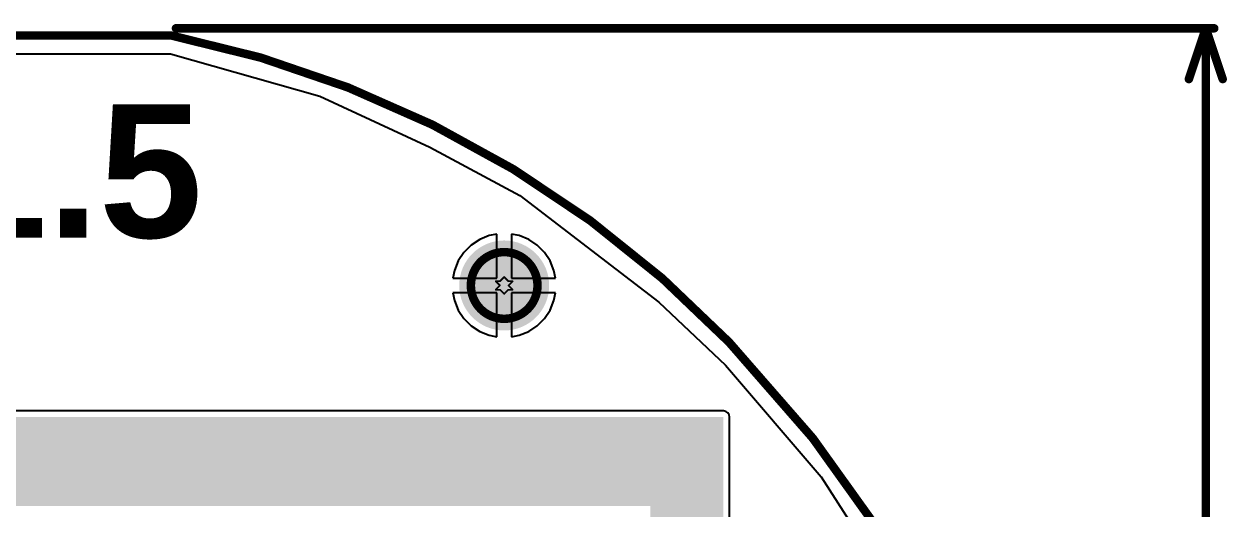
# Model space of a CAD drawing. Header units: inches. Extents: x -5 to 433, y -20 to 71.
# Drawn here: x 55.59 to 91.69, y 56.3 to 70.84 of the extents above; entities that cross this region are included whole.
import ezdxf

# ---------------------------------------------------------------- set-up
doc = ezdxf.new("R2010")
doc.units = ezdxf.units.IN
for name, color, linetype in [('Board Outline', 216, 'Continuous'), ('Bottom Layer', 5, 'Continuous'), ('Bottom Solder', 6, 'Continuous'), ('Deimensions', 6, 'Continuous'), ('Drill Drawing', 1, 'Continuous'), ('Multi-Layer', 9, 'Continuous'), ('Pad Holes', 156, 'Continuous'), ('Top Layer', 1, 'Continuous'), ('Top Overlay', 2, 'Continuous'), ('Top Solder', 216, 'Continuous')]:
    doc.layers.add(name, color=color, linetype=linetype)
doc.styles.add('Arial_Bold', font='', dxfattribs={"height": 0.2})
doc.styles.get('Arial_Bold').set_extended_font_data('Arial', bold=True)

msp = doc.modelspace()

# ---------------------------------------------------------------- hatches: boundary and pattern name
at = {"layer": 'Bottom Layer'}
h = msp.add_hatch(color=5, dxfattribs=at)
edge = h.paths.add_edge_path()
edge.add_arc((70, 63), 1.3, 0, 360)
at = {"layer": 'Bottom Solder'}
h = msp.add_hatch(color=6, dxfattribs=at)
edge = h.paths.add_edge_path()
edge.add_arc((70, 63), 1.35, 0, 360)
at = {"layer": 'Multi-Layer'}
h = msp.add_hatch(color=9, dxfattribs=at)
edge = h.paths.add_edge_path()
edge.add_arc((70, 63), 1.3, 0, 360)
at = {"layer": 'Pad Holes'}
h = msp.add_hatch(color=7, dxfattribs=at)
edge = h.paths.add_edge_path()
edge.add_arc((70, 63), 1, 0, 360)
at = {"layer": 'Top Layer'}
h = msp.add_hatch(color=1, dxfattribs=at)
edge = h.paths.add_edge_path()
edge.add_arc((70, 63), 1.3, 0, 360)
for points in [[(8.89, 56.388), (76.581, 56.388), (76.581, 59.055), (8.89, 59.055)], [(74.384, 51.346), (76.581, 51.346), (76.581, 58.445), (74.384, 58.445)]]:
    msp.add_hatch(color=1, dxfattribs=at).paths.add_polyline_path(points)
at = {"layer": 'Top Solder'}
h = msp.add_hatch(color=216, dxfattribs=at)
edge = h.paths.add_edge_path()
edge.add_arc((70, 63), 1.35, 0, 360)

# ---------------------------------------------------------------- linework, layer by layer
at = {"layer": 'Board Outline'}
for points in [[(20, 70.5, 0.254, 0.254, 0), (60, 70.5, 0.254, 0.254, 0)], [(60, 70.5, 0.254, 0.254, -0.152792), (76.75, 61.298, 0.254, 0.254, 0)], [(69, 63, 0.254, 0.254, -1), (71, 63, 0.254, 0.254, 0)], [(71, 63, 0.254, 0.254, -1), (69, 63, 0.254, 0.254, 0)], [(76.75, 61.298, 0.254, 0.254, -0.095808), (85, 48.544, 0.254, 0.254, 0)]]:
    msp.add_lwpolyline(points, format="xyseb", dxfattribs=at)
for points in [[(59.936, 70.5, 0.127, 0.127, 1), (60.063, 70.5, 0.127, 0.127, 1)], [(59.936, 70.5, 0.127, 0.127, 1), (60.063, 70.5, 0.127, 0.127, 1)], [(68.936, 63, 0.127, 0.127, 1), (69.063, 63, 0.127, 0.127, 1)], [(68.936, 63, 0.127, 0.127, 1), (69.063, 63, 0.127, 0.127, 1)], [(70.937, 63, 0.127, 0.127, 1), (71.064, 63, 0.127, 0.127, 1)], [(70.937, 63, 0.127, 0.127, 1), (71.064, 63, 0.127, 0.127, 1)], [(76.686, 61.298, 0.127, 0.127, 1), (76.813, 61.298, 0.127, 0.127, 1)], [(76.686, 61.298, 0.127, 0.127, 1), (76.813, 61.298, 0.127, 0.127, 1)]]:
    msp.add_lwpolyline(points, format="xyseb", close=True, dxfattribs=at)
at = {"layer": 'Deimensions'}
for points in [[(60.147, 70.714, 0.254, 0.254, 0), (91.313, 70.714, 0.254, 0.254, 0)], [(90.551, 69.19, 0.254, 0.254, 0), (91.059, 70.714, 0.254, 0.254, 0)], [(91.059, 70.714, 0.254, 0.254, 0), (91.567, 69.19, 0.254, 0.254, 0)], [(91.059, 33.931, 0.254, 0.254, 0), (91.059, 70.714, 0.254, 0.254, 0)]]:
    msp.add_lwpolyline(points, format="xyseb", dxfattribs=at)
for points in [[(60.084, 70.714, 0.127, 0.127, 1), (60.211, 70.714, 0.127, 0.127, 1)], [(90.995, 70.714, 0.127, 0.127, 1), (91.122, 70.714, 0.127, 0.127, 1)], [(90.995, 70.714, 0.127, 0.127, 1), (91.122, 70.714, 0.127, 0.127, 1)], [(90.995, 70.714, 0.127, 0.127, 1), (91.122, 70.714, 0.127, 0.127, 1)], [(91.249, 70.714, 0.127, 0.127, 1), (91.376, 70.714, 0.127, 0.127, 1)], [(90.487, 69.19, 0.127, 0.127, 1), (90.614, 69.19, 0.127, 0.127, 1)], [(91.504, 69.19, 0.127, 0.127, 1), (91.63, 69.19, 0.127, 0.127, 1)]]:
    msp.add_lwpolyline(points, format="xyseb", close=True, dxfattribs=at)
at = {"layer": 'Drill Drawing'}
for points in [[(69.873, 63.127, 0.0508, 0.0508, 0), (70, 63.254, 0.0508, 0.0508, 0)], [(70, 63.254, 0.0508, 0.0508, 0), (70.127, 63.127, 0.0508, 0.0508, 0)], [(69.746, 63.127, 0.0508, 0.0508, 0), (69.873, 63, 0.0508, 0.0508, 0)], [(69.746, 63.127, 0.0508, 0.0508, 0), (69.873, 63.127, 0.0508, 0.0508, 0)], [(69.746, 62.873, 0.0508, 0.0508, 0), (69.873, 63, 0.0508, 0.0508, 0)], [(69.746, 62.873, 0.0508, 0.0508, 0), (69.873, 62.873, 0.0508, 0.0508, 0)], [(69.873, 62.873, 0.0508, 0.0508, 0), (70, 62.746, 0.0508, 0.0508, 0)], [(70, 62.746, 0.0508, 0.0508, 0), (70.127, 62.873, 0.0508, 0.0508, 0)], [(70.127, 63.127, 0.0508, 0.0508, 0), (70.254, 63.127, 0.0508, 0.0508, 0)], [(70.127, 63, 0.0508, 0.0508, 0), (70.254, 63.127, 0.0508, 0.0508, 0)], [(70.127, 63, 0.0508, 0.0508, 0), (70.254, 62.873, 0.0508, 0.0508, 0)], [(70.127, 62.873, 0.0508, 0.0508, 0), (70.254, 62.873, 0.0508, 0.0508, 0)]]:
    msp.add_lwpolyline(points, format="xyseb", dxfattribs=at)
for points in [[(69.987, 63.254, 0.0254, 0.0254, 1), (70.013, 63.254, 0.0254, 0.0254, 1)], [(69.987, 63.254, 0.0254, 0.0254, 1), (70.013, 63.254, 0.0254, 0.0254, 1)], [(69.733, 63.127, 0.0254, 0.0254, 1), (69.759, 63.127, 0.0254, 0.0254, 1)], [(69.733, 63.127, 0.0254, 0.0254, 1), (69.759, 63.127, 0.0254, 0.0254, 1)], [(69.733, 62.873, 0.0254, 0.0254, 1), (69.759, 62.873, 0.0254, 0.0254, 1)], [(69.733, 62.873, 0.0254, 0.0254, 1), (69.759, 62.873, 0.0254, 0.0254, 1)], [(69.86, 63.127, 0.0254, 0.0254, 1), (69.886, 63.127, 0.0254, 0.0254, 1)], [(69.86, 63.127, 0.0254, 0.0254, 1), (69.886, 63.127, 0.0254, 0.0254, 1)], [(69.86, 63, 0.0254, 0.0254, 1), (69.886, 63, 0.0254, 0.0254, 1)], [(69.86, 63, 0.0254, 0.0254, 1), (69.886, 63, 0.0254, 0.0254, 1)], [(69.86, 62.873, 0.0254, 0.0254, 1), (69.886, 62.873, 0.0254, 0.0254, 1)], [(69.86, 62.873, 0.0254, 0.0254, 1), (69.886, 62.873, 0.0254, 0.0254, 1)], [(70.114, 63.127, 0.0254, 0.0254, 1), (70.14, 63.127, 0.0254, 0.0254, 1)], [(70.114, 63.127, 0.0254, 0.0254, 1), (70.14, 63.127, 0.0254, 0.0254, 1)], [(70.114, 63, 0.0254, 0.0254, 1), (70.14, 63, 0.0254, 0.0254, 1)], [(70.114, 63, 0.0254, 0.0254, 1), (70.14, 63, 0.0254, 0.0254, 1)], [(70.114, 62.873, 0.0254, 0.0254, 1), (70.14, 62.873, 0.0254, 0.0254, 1)], [(70.114, 62.873, 0.0254, 0.0254, 1), (70.14, 62.873, 0.0254, 0.0254, 1)], [(70.241, 63.127, 0.0254, 0.0254, 1), (70.267, 63.127, 0.0254, 0.0254, 1)], [(70.241, 63.127, 0.0254, 0.0254, 1), (70.267, 63.127, 0.0254, 0.0254, 1)], [(70.241, 62.873, 0.0254, 0.0254, 1), (70.267, 62.873, 0.0254, 0.0254, 1)], [(70.241, 62.873, 0.0254, 0.0254, 1), (70.267, 62.873, 0.0254, 0.0254, 1)], [(69.987, 62.746, 0.0254, 0.0254, 1), (70.013, 62.746, 0.0254, 0.0254, 1)], [(69.987, 62.746, 0.0254, 0.0254, 1), (70.013, 62.746, 0.0254, 0.0254, 1)]]:
    msp.add_lwpolyline(points, format="xyseb", close=True, dxfattribs=at)
at = {"layer": 'Top Layer'}
for p, q in [((20.086, 69.946), (59.983, 69.946)), ((59.983, 69.946), (64.464, 68.676)), ((64.464, 68.676), (67.766, 67.152)), ((67.766, 67.152), (70.466, 65.699)), ((70.466, 65.699), (74.638, 62.497)), ((69.264, 64.377), (69.009, 64.207)), ((69.547, 64.494), (69.264, 64.377)), ((69.784, 64.541), (69.547, 64.494)), ((69.784, 63.216), (69.784, 64.541)), ((70.453, 64.494), (70.216, 64.541)), ((70.216, 64.541), (70.216, 63.216)), ((70.736, 64.377), (70.453, 64.494)), ((70.991, 64.207), (70.736, 64.377)), ((68.793, 63.991), (68.623, 63.736)), ((69.009, 64.207), (68.793, 63.991)), ((71.207, 63.991), (70.991, 64.207)), ((71.377, 63.736), (71.207, 63.991)), ((68.623, 63.736), (68.506, 63.453)), ((71.494, 63.453), (71.377, 63.736)), ((68.506, 63.453), (68.459, 63.216)), ((68.459, 63.216), (69.784, 63.216)), ((70.216, 63.216), (71.541, 63.216)), ((71.541, 63.216), (71.494, 63.453)), ((69.784, 62.784), (68.459, 62.784)), ((68.459, 62.784), (68.506, 62.547)), ((68.506, 62.547), (68.623, 62.264)), ((69.784, 61.459), (69.784, 62.784)), ((71.541, 62.784), (70.216, 62.784)), ((70.216, 62.784), (70.216, 61.459)), ((71.377, 62.264), (71.494, 62.547)), ((71.494, 62.547), (71.541, 62.784)), ((74.638, 62.497), (76.642, 60.61)), ((68.623, 62.264), (68.793, 62.009)), ((71.207, 62.009), (71.377, 62.264)), ((68.793, 62.009), (69.009, 61.793)), ((69.009, 61.793), (69.264, 61.623)), ((70.736, 61.623), (70.991, 61.793)), ((70.991, 61.793), (71.207, 62.009)), ((69.264, 61.623), (69.547, 61.506)), ((69.547, 61.506), (69.784, 61.459)), ((70.216, 61.459), (70.453, 61.506)), ((70.453, 61.506), (70.736, 61.623)), ((76.642, 60.61), (79.511, 57.258)), ((76.581, 59.236), (8.89, 59.236)), ((76.65, 59.222), (76.581, 59.236)), ((76.709, 59.183), (76.65, 59.222)), ((76.748, 59.124), (76.709, 59.183)), ((76.762, 59.055), (76.748, 59.124)), ((76.762, 58.445), (76.762, 59.055)), ((76.762, 52.705), (76.762, 58.445)), ((79.511, 57.258), (81.42, 54.311))]:
    msp.add_line(p, q, dxfattribs=at)

# ---------------------------------------------------------------- texts
at = {"layer": 'Top Overlay', "style": 'Arial_Bold'}
msp.add_text('IoT-Button-v1.5', height=4, dxfattribs=at).set_placement((19.976, 64.433))

doc.saveas('drawing.dxf')
